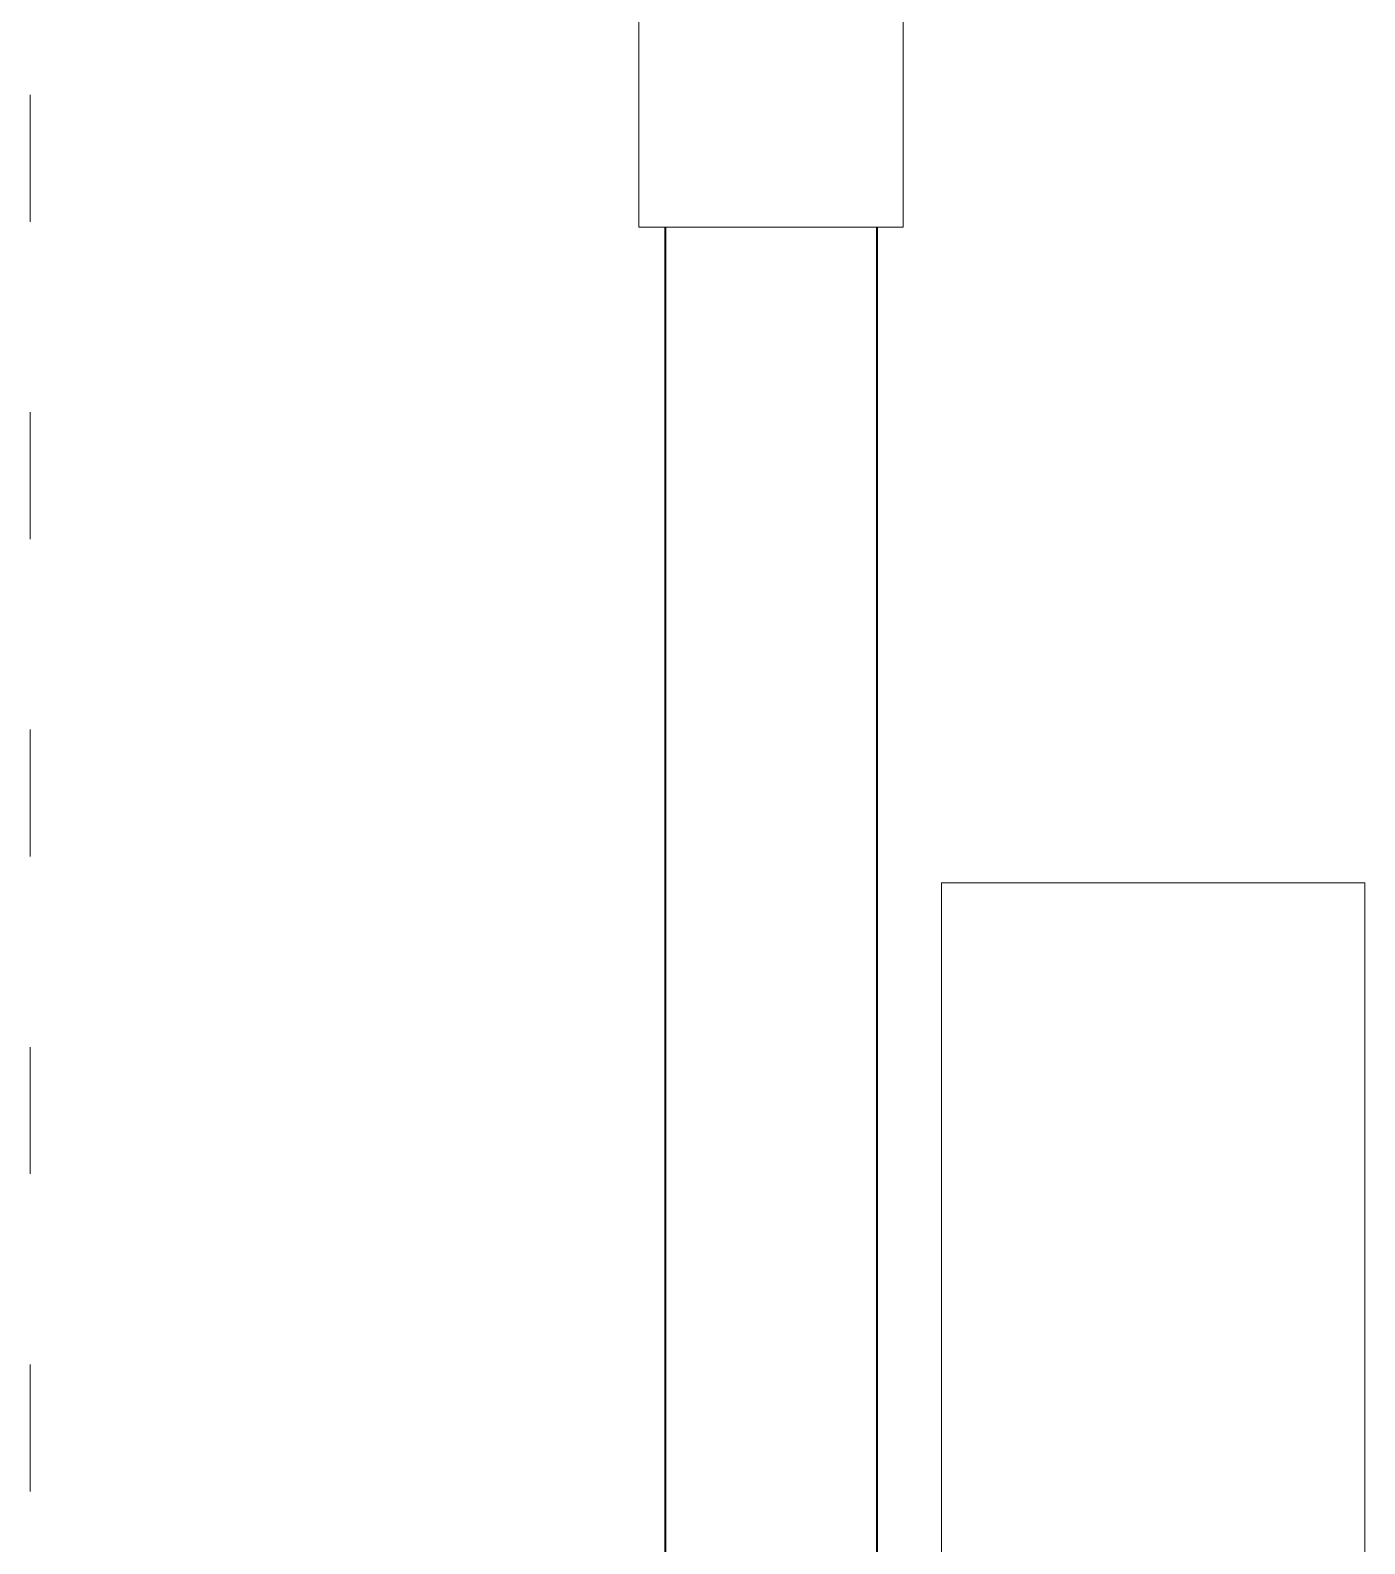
# Model space of a CAD drawing. Header units: millimetres. Extents: x 1551 to 1744, y 1536 to 1676.
# Drawn here: x 1573.284 to 1574.545, y 1581.385 to 1582.816 of the extents above; entities that cross this region are included whole.
import ezdxf

# ---------------------------------------------------------------- set-up
doc = ezdxf.new("R2010")
doc.units = ezdxf.units.MM
doc.linetypes.add('ACAD_ISO03W100', pattern=[30, 12, -18])
doc.layers.add('01_Gruesa', color=7, linetype='Continuous', lineweight=40)
doc.layers.add('03_Fina', color=7, linetype='Continuous', lineweight=9)

msp = doc.modelspace()

# ---------------------------------------------------------------- linework, layer by layer
at = {"layer": '01_Gruesa', "color": 5}
for p, q in [((1573.8835, 1582.6299), (1573.8835, 1576.3799)), ((1574.0835, 1582.6299), (1574.0835, 1576.3799))]:
    msp.add_line(p, q, dxfattribs=at)
at = {"layer": '01_Gruesa', "color": 244, "lineweight": 9, "true_color": 0x991b1e}
msp.add_lwpolyline([(1573.8585, 1582.8799), (1573.8585, 1582.6299), (1574.1085, 1582.6299), (1574.1085, 1582.8799)], close=True, dxfattribs=at)
at = {"layer": '03_Fina', "linetype": 'ACAD_ISO03W100', "ltscale": 0.01}
msp.add_line((1573.2835, 1586.3549), (1573.2835, 1566.1549), dxfattribs=at)
at = {"layer": '03_Fina', "color": 252, "lineweight": 9, "true_color": 0x939598}
msp.add_lwpolyline([(1574.1445, 1580.01), (1574.5445, 1580.01), (1574.5445, 1582.01), (1574.1445, 1582.01)], close=True, dxfattribs=at)

doc.saveas('drawing.dxf')
